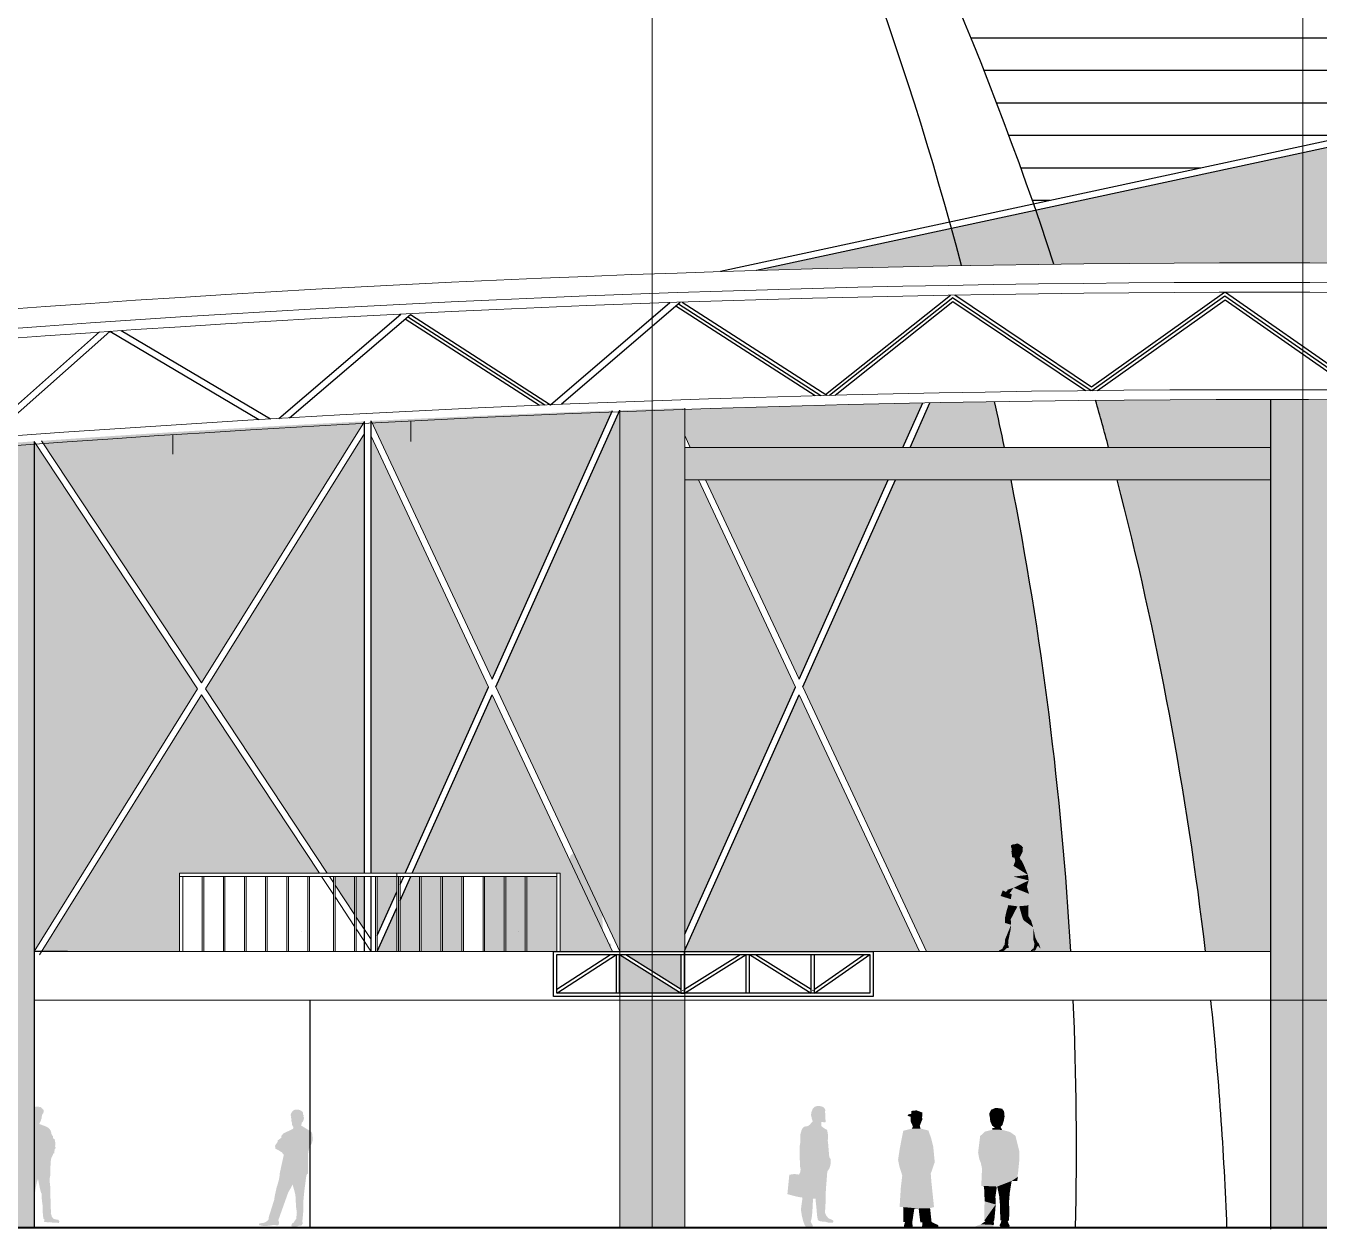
# Model space of a CAD drawing. Header units: metres. Extents: x 2330 to 2661, y 695 to 924.
# Drawn here: x 2503.13 to 2523, y 870.37 to 888.87 of the extents above; entities that cross this region are included whole.
import ezdxf

# ---------------------------------------------------------------- set-up
doc = ezdxf.new("R2010")
doc.units = ezdxf.units.M
doc.header["$LTSCALE"] = 20
doc.linetypes.add('ACAD_ISO02W100', pattern=[15, 12, -3])
for name, color, linetype, lineweight in [('Aux4', 31, 'Continuous', 20), ('Axis', 254, 'ACAD_ISO02W100', 5), ('Columns', 30, 'Continuous', 40), ('Equipment', 22, 'Continuous', 18), ('Garden', 152, 'Continuous', 0), ('People', 254, 'Continuous', 13)]:
    doc.layers.add(name, color=color, linetype=linetype, lineweight=lineweight)
doc.layers.add('Tree and Others', color=74, linetype='Continuous')

# ---------------------------------------------------------------- blocks, each defined once
blk = doc.blocks.new('*U5')
at = {"linetype": 'Continuous'}
for points in [[(2841, -5079), (2826, -5099), (2993, -5100)], [(2826, -5099), (2828, -5158), (2993, -5100)], [(2993, -5100), (2828, -5158), (2987, -5104)], [(2987, -5104), (2828, -5158), (2987, -5130)], [(2987, -5130), (2828, -5158), (2982, -5138)], [(2982, -5138), (2828, -5158), (2989, -5152)], [(2989, -5152), (2828, -5158), (2978, -5237)], [(2828, -5158), (2872, -5243), (2978, -5237)], [(2855, -5066), (2841, -5079), (2996, -5070)], [(2996, -5070), (2841, -5079), (2993, -5100)], [(2901, -5041), (2855, -5066), (2950, -5054)], [(2950, -5054), (2855, -5066), (2996, -5070)], [(2968, -5054), (2950, -5054), (2996, -5070)], [(2846, -5280), (2809, -5357), (2854, -5281)], [(2854, -5281), (2809, -5357), (2934, -5291)], [(2934, -5291), (2809, -5357), (2960, -5361)], [(2872, -5243), (2854, -5281), (2945, -5245)], [(2945, -5245), (2854, -5281), (2934, -5291)], [(2978, -5237), (2872, -5243), (2945, -5245)], [(2754, -5490), (2743, -5569), (2958, -5514)], [(2958, -5514), (2743, -5569), (3047, -5703)], [(2809, -5357), (2754, -5490), (2960, -5361)], [(2960, -5361), (2754, -5490), (3002, -5462)], [(3002, -5462), (2754, -5490), (2986, -5488)], [(2986, -5488), (2754, -5490), (2958, -5514)], [(2769, -5657), (2738, -5759), (2957, -5673)], [(2957, -5673), (2738, -5759), (2984, -5767)], [(2743, -5569), (2769, -5657), (2957, -5673)], [(2743, -5569), (2957, -5673), (3047, -5703)], [(2957, -5673), (2981, -5703), (3047, -5703)], [(2981, -5703), (3004, -5730), (3042, -5709)], [(2981, -5703), (2998, -5734), (3004, -5730)], [(3047, -5703), (2981, -5703), (3042, -5709)], [(3042, -5709), (3004, -5730), (3067, -5733)], [(3112, -5710), (3067, -5733), (3143, -5790)], [(2740, -5875), (2731, -5923), (3045, -5916)], [(2738, -5759), (2734, -5840), (2984, -5767)], [(2984, -5767), (2734, -5840), (2997, -5831)], [(2997, -5831), (2734, -5840), (3020, -5873)], [(2734, -5840), (2740, -5875), (3020, -5873)], [(3020, -5873), (2740, -5875), (3045, -5916)], [(3014, -5754), (2984, -5767), (3143, -5790)], [(2984, -5767), (2997, -5831), (3143, -5790)], [(3143, -5790), (2997, -5831), (3008, -5833)], [(2997, -5831), (3003, -5835), (3008, -5833)], [(3004, -5730), (3014, -5754), (3067, -5733)], [(3067, -5733), (3014, -5754), (3143, -5790)], [(2749, -6076), (2707, -6143), (2833, -6097)], [(3045, -5916), (2731, -5923), (3033, -5920)], [(3033, -5920), (2731, -5923), (2903, -5939)], [(2731, -5923), (2745, -5926), (2878, -5939)], [(2731, -5923), (2878, -5939), (2903, -5939)], [(2745, -5926), (2749, -5970), (2878, -5939)], [(2878, -5939), (2749, -5970), (2833, -6097)], [(2749, -5970), (2749, -6076), (2833, -6097)], [(3033, -5920), (2903, -5939), (3057, -6001)], [(2903, -5939), (2999, -6123), (3057, -6001)], [(3057, -6001), (2999, -6123), (3083, -6109)], [(2679, -6238), (2647, -6389), (2676, -6418)], [(2803, -6146), (2679, -6238), (2676, -6418)], [(2707, -6143), (2679, -6238), (2803, -6146)], [(2833, -6097), (2707, -6143), (2818, -6133)], [(2818, -6133), (2707, -6143), (2803, -6146)], [(2999, -6123), (2993, -6201), (3079, -6175)], [(3079, -6175), (2993, -6201), (3079, -6409)], [(2993, -6201), (3000, -6269), (3079, -6409)], [(3083, -6109), (2999, -6123), (3079, -6175)], [(2647, -6389), (2614, -6454), (2676, -6418)], [(2676, -6418), (2614, -6454), (2659, -6473)], [(3000, -6269), (3031, -6417), (3079, -6409)], [(3079, -6409), (3031, -6417), (3086, -6491)], [(3031, -6417), (3036, -6485), (3086, -6491)], [(2594, -6476), (2575, -6533), (2609, -6500)], [(2609, -6500), (2575, -6533), (2580, -6537)], [(2608, -6454), (2594, -6476), (2659, -6473)], [(2659, -6473), (2594, -6476), (2660, -6475)], [(2660, -6475), (2594, -6476), (2609, -6500)], [(2614, -6454), (2608, -6454), (2659, -6473)], [(2660, -6475), (2609, -6500), (2672, -6535)], [(2609, -6500), (2627, -6520), (2672, -6535)], [(2627, -6520), (2648, -6567), (2672, -6535)], [(2672, -6535), (2648, -6567), (2712, -6566)], [(2712, -6566), (2648, -6567), (2712, -6575)], [(2648, -6567), (2669, -6571), (2712, -6575)], [(3036, -6485), (3026, -6521), (3086, -6491)], [(3086, -6491), (3026, -6521), (3095, -6494)], [(3095, -6494), (3026, -6521), (3099, -6502)], [(3099, -6502), (3026, -6521), (3119, -6545)], [(3026, -6521), (3026, -6530), (3119, -6545)], [(3026, -6530), (3057, -6535), (3119, -6545)], [(3057, -6535), (3095, -6572), (3119, -6545)], [(3119, -6545), (3095, -6572), (3167, -6569)], [(3167, -6569), (3095, -6572), (3168, -6578)], [(3095, -6572), (3132, -6576), (3168, -6578)]]:
    blk.add_solid(points, dxfattribs=at)
blk = doc.blocks.new('*U2')
at = {"linetype": 'Continuous'}
for points in [[(8832, -3251), (8815, -3289), (8956, -3265)], [(8956, -3265), (8815, -3289), (8961, -3314)], [(8815, -3289), (8821, -3322), (8961, -3314)], [(8877, -3232), (8832, -3251), (8937, -3240)], [(8937, -3240), (8832, -3251), (8956, -3265)], [(8961, -3314), (8821, -3322), (8954, -3352)], [(8821, -3322), (8824, -3350), (8954, -3352)], [(8824, -3350), (8828, -3368), (8954, -3352)], [(8954, -3352), (8828, -3368), (8941, -3394)], [(8828, -3368), (8843, -3400), (8941, -3394)], [(8941, -3394), (8843, -3400), (8924, -3413)], [(8843, -3400), (8869, -3422), (8924, -3413)], [(8845, -3425), (8844, -3440), (8938, -3441)], [(8869, -3422), (8845, -3425), (8938, -3441)], [(8924, -3413), (8869, -3422), (8938, -3441)], [(8729, -3501), (8710, -3655), (9100, -3641)], [(8773, -3458), (8729, -3501), (9012, -3461)], [(9012, -3461), (8729, -3501), (9064, -3497)], [(9064, -3497), (8729, -3501), (9100, -3641)], [(8844, -3440), (8773, -3458), (8938, -3441)], [(8938, -3441), (8773, -3458), (9012, -3461)], [(9100, -3641), (8710, -3655), (9101, -3725)], [(8710, -3655), (8721, -3719), (9101, -3725)], [(8721, -3719), (8735, -3752), (9101, -3725)], [(9101, -3725), (8735, -3752), (9087, -3865)], [(8735, -3752), (8747, -3807), (9087, -3865)], [(8747, -3807), (8740, -3972), (9087, -3865)], [(9087, -3865), (8740, -3972), (9081, -3868)], [(9081, -3868), (8740, -3972), (9088, -3887)], [(9088, -3887), (8740, -3972), (9028, -3926)], [(9088, -3887), (9028, -3926), (9080, -3926)], [(9028, -3926), (8740, -3972), (8891, -3979)], [(8740, -3972), (8766, -3977), (8891, -3979)], [(8766, -3977), (8880, -3983), (8891, -3979)], [(8766, -3977), (8771, -4088), (8880, -3983)], [(8880, -3983), (8771, -4088), (8887, -3984)], [(8887, -3984), (8771, -4088), (8874, -4079)], [(9028, -3926), (8891, -3979), (9009, -4044)], [(8891, -3979), (8911, -4074), (9009, -4044)], [(9009, -4044), (8911, -4074), (9007, -4079)], [(8771, -4119), (8768, -4302), (8877, -4149)], [(8877, -4149), (8768, -4302), (8873, -4201)], [(8874, -4079), (8771, -4088), (8876, -4102)], [(8771, -4088), (8771, -4119), (8876, -4102)], [(8876, -4102), (8771, -4119), (8877, -4149)], [(8911, -4074), (8913, -4108), (9007, -4079)], [(9007, -4079), (8913, -4108), (9002, -4134)], [(8913, -4108), (8916, -4138), (9002, -4134)], [(9002, -4134), (8916, -4138), (9007, -4197)], [(8916, -4138), (8916, -4183), (9007, -4197)], [(8873, -4201), (8768, -4302), (8864, -4293)], [(8916, -4183), (8931, -4298), (9007, -4197)], [(8916, -4183), (8922, -4299), (8931, -4298)], [(9007, -4197), (8931, -4298), (9003, -4299)], [(8737, -4337), (8682, -4358), (8858, -4343)], [(8858, -4343), (8682, -4358), (8852, -4368)], [(8682, -4358), (8682, -4366), (8761, -4367)], [(8682, -4358), (8761, -4367), (8824, -4367)], [(8682, -4358), (8824, -4367), (8852, -4368)], [(8682, -4366), (8738, -4370), (8761, -4367)], [(8780, -4308), (8737, -4337), (8855, -4317)], [(8855, -4317), (8737, -4337), (8859, -4319)], [(8859, -4319), (8737, -4337), (8861, -4328)], [(8861, -4328), (8737, -4337), (8858, -4343)], [(8761, -4367), (8773, -4368), (8824, -4367)], [(8864, -4293), (8768, -4302), (8855, -4317)], [(8768, -4302), (8780, -4308), (8855, -4317)], [(8824, -4367), (8773, -4368), (8824, -4370)], [(8824, -4367), (8827, -4368), (8852, -4368)], [(8925, -4322), (8913, -4348), (9010, -4352)], [(8913, -4348), (8928, -4367), (9010, -4352)], [(8931, -4298), (8925, -4322), (9003, -4299)], [(9003, -4299), (8925, -4322), (8991, -4311)], [(8991, -4311), (8925, -4322), (9010, -4352)], [(9010, -4352), (8928, -4367), (9002, -4368)]]:
    blk.add_solid(points, dxfattribs=at)
blk = doc.blocks.new('*U4')
at = {"linetype": 'Continuous'}
for points in [[(8003, -2676), (8002, -2686), (8225, -2698)], [(8002, -2686), (8045, -2701), (8225, -2698)], [(8016, -2665), (8003, -2676), (8225, -2698)], [(8055, -2656), (8016, -2665), (8225, -2698)], [(8225, -2698), (8045, -2701), (8215, -2703)], [(8045, -2701), (8048, -2772), (8215, -2703)], [(8215, -2703), (8048, -2772), (8223, -2729)], [(8057, -2615), (8055, -2656), (8225, -2638)], [(8225, -2638), (8055, -2656), (8225, -2698)], [(8089, -2608), (8057, -2615), (8225, -2638)], [(8138, -2606), (8089, -2608), (8225, -2638)], [(7936, -2911), (7885, -3172), (8356, -3028)], [(8064, -2879), (7936, -2911), (8314, -2907)], [(8314, -2907), (7936, -2911), (8356, -3028)], [(8223, -2729), (8048, -2772), (8221, -2750)], [(8221, -2750), (8048, -2772), (8210, -2770)], [(8210, -2770), (8048, -2772), (8184, -2839)], [(8048, -2772), (8081, -2847), (8184, -2839)], [(8081, -2847), (8064, -2879), (8196, -2879)], [(8196, -2879), (8064, -2879), (8314, -2907)], [(8184, -2839), (8081, -2847), (8196, -2879)], [(8356, -3028), (7885, -3172), (8386, -3149)], [(7885, -3172), (7858, -3348), (8409, -3383)], [(8386, -3149), (7885, -3172), (8409, -3383)], [(7858, -3348), (7877, -3445), (8409, -3383)], [(8409, -3383), (7877, -3445), (8349, -3556)], [(7877, -3445), (7921, -3585), (8349, -3556)], [(7921, -3585), (7900, -3758), (8358, -3674)], [(8358, -3674), (7900, -3758), (8398, -4058)], [(8349, -3556), (7921, -3585), (8358, -3674)], [(7900, -3758), (7881, -4058), (8398, -4058)], [(8398, -4058), (7881, -4058), (7938, -4059)], [(8398, -4058), (7938, -4059), (8339, -4075)], [(7938, -4059), (8167, -4079), (8339, -4075)], [(7938, -4059), (8102, -4083), (8167, -4079)], [(7938, -4059), (7939, -4282), (8102, -4083)], [(8339, -4075), (8167, -4079), (8361, -4282)], [(8167, -4079), (8225, -4285), (8361, -4282)], [(8167, -4079), (8192, -4287), (8225, -4285)], [(8102, -4083), (7939, -4282), (7962, -4282)], [(8102, -4083), (7962, -4282), (8071, -4290)], [(7962, -4282), (7946, -4338), (8071, -4290)], [(8071, -4290), (7946, -4338), (8075, -4326)], [(8075, -4326), (7946, -4338), (8075, -4370)], [(7946, -4338), (7948, -4372), (8075, -4370)], [(8225, -4285), (8217, -4368), (8374, -4366)], [(8374, -4366), (8217, -4368), (8282, -4368)], [(8361, -4282), (8225, -4285), (8459, -4329)], [(8225, -4285), (8374, -4366), (8459, -4329)], [(8459, -4329), (8374, -4366), (8469, -4368)]]:
    blk.add_solid(points, dxfattribs=at)

msp = doc.modelspace()

# ---------------------------------------------------------------- hatches: boundary and pattern name
h = msp.add_hatch(color=256)
h.set_gradient(color1=(0, 0, 255), color2=(0, 114, 153), tint=1)
h.paths.add_polyline_path([(2524.384, 887.272), (2514.358, 885.112, -0.008751), (2523.531, 885.225, -0.020129), (2534.852, 885.017)])
h = msp.add_hatch(color=256)
h.set_gradient(color1=(0, 0, 255), color2=(0, 114, 153), tint=1)
h.paths.add_polyline_path([(2516.912, 883.075, 0.003519), (2513.254, 882.976), (2513.254, 882.575), (2513.339, 882.392), (2516.606, 882.392)])
h.paths.add_polyline_path([(2516.382, 881.892), (2513.769, 881.892), (2513.573, 881.892), (2515.01, 878.827)])
h.paths.add_polyline_path([(2514.956, 878.706), (2513.463, 881.892), (2513.254, 881.892), (2513.254, 874.904)])
h.paths.add_polyline_path([(2515.012, 878.587), (2513.254, 874.659), (2513.254, 874.642), (2516.861, 874.642)])
h.paths.add_polyline_path([(2518.269, 881.892), (2516.492, 881.892), (2515.066, 878.707), (2516.971, 874.642), (2519.187, 874.642, 0.034389)])
h.paths.add_polyline_path([(2518.017, 883.095, 0.000957), (2517.023, 883.078), (2516.716, 882.392), (2518.168, 882.392, 0.003382)])
h.paths.add_polyline_path([(2522.254, 883.119), (2522.254, 883.128, 0.002581), (2519.57, 883.116, -0.003468), (2519.77, 882.392), (2522.254, 882.392)])
h.paths.add_polyline_path([(2522.254, 881.892), (2519.902, 881.892, -0.034106), (2521.259, 874.642), (2522.254, 874.642)])
at = {"layer": 'People'}
for points in [[(2511.737, 876.498), (2511.731, 876.493), (2511.725, 876.487), (2511.714, 876.486), (2511.71, 876.484), (2511.707, 876.477), (2511.707, 876.462), (2511.697, 876.446), (2511.694, 876.439), (2511.688, 876.42), (2511.685, 876.391), (2511.679, 876.384), (2511.678, 876.367), (2511.68, 876.351), (2511.685, 876.34), (2511.692, 876.325), (2511.696, 876.315), (2511.699, 876.298), (2511.699, 876.269), (2511.693, 876.246), (2511.684, 876.234), (2511.67, 876.225), (2511.65, 876.219), (2511.635, 876.212), (2511.611, 876.199), (2511.584, 876.181), (2511.563, 876.166), (2511.541, 876.15), (2511.531, 876.142), (2511.512, 876.127), (2511.498, 876.114), (2511.493, 876.091), (2511.489, 876.06), (2511.488, 876.05), (2511.486, 876.036), (2511.483, 876.026), (2511.48, 876.016), (2511.471, 875.978), (2511.466, 875.956), (2511.463, 875.926), (2511.457, 875.899), (2511.454, 875.88), (2511.452, 875.87), (2511.452, 875.865), (2511.45, 875.846), (2511.45, 875.841), (2511.45, 875.823), (2511.452, 875.813), (2511.455, 875.806), (2511.459, 875.796), (2511.466, 875.784), (2511.466, 875.776), (2511.462, 875.764), (2511.467, 875.752), (2511.476, 875.74), (2511.487, 875.732), (2511.49, 875.724), (2511.49, 875.716), (2511.498, 875.707), (2511.505, 875.707), (2511.511, 875.707), (2511.53, 875.702), (2511.535, 875.698), (2511.539, 875.694), (2511.545, 875.683), (2511.555, 875.674), (2511.565, 875.674), (2511.572, 875.675), (2511.575, 875.676), (2511.602, 875.648), (2511.604, 875.64), (2511.61, 875.61), (2511.61, 875.585), (2511.606, 875.571), (2511.6, 875.556), (2511.593, 875.535), (2511.592, 875.518), (2511.594, 875.492), (2511.593, 875.454), (2511.595, 875.432), (2511.595, 875.401), (2511.585, 875.336), (2511.576, 875.275), (2511.572, 875.245), (2511.568, 875.215), (2511.567, 875.188), (2511.565, 875.171), (2511.562, 875.109), (2511.56, 875.054), (2511.558, 875.028), (2511.555, 874.964), (2511.552, 874.921), (2511.55, 874.878), (2511.547, 874.823), (2511.545, 874.794), (2511.567, 874.754), (2511.567, 874.731), (2511.564, 874.71), (2511.565, 874.693), (2511.565, 874.679), (2511.572, 874.67), (2511.58, 874.666), (2511.602, 874.661), (2511.621, 874.657), (2511.647, 874.657), (2511.662, 874.659), (2511.685, 874.664), (2511.69, 874.674), (2511.691, 874.682), (2511.686, 874.697), (2511.684, 874.71), (2511.675, 874.734), (2511.677, 874.75), (2511.681, 874.76), (2511.699, 874.795), (2511.69, 874.798), (2511.697, 874.815), (2511.694, 874.835), (2511.696, 874.875), (2511.699, 874.892), (2511.701, 874.901), (2511.704, 874.914), (2511.71, 874.939), (2511.717, 874.97), (2511.729, 875.025), (2511.736, 875.061), (2511.741, 875.093), (2511.745, 875.118), (2511.749, 875.163), (2511.758, 875.22), (2511.765, 875.262), (2511.773, 875.305), (2511.781, 875.343), (2511.798, 875.392), (2511.808, 875.344), (2511.811, 875.324), (2511.82, 875.285), (2511.824, 875.262), (2511.828, 875.241), (2511.833, 875.222), (2511.838, 875.204), (2511.842, 875.189), (2511.847, 875.177), (2511.854, 875.167), (2511.854, 875.158), (2511.853, 875.151), (2511.853, 875.145), (2511.854, 875.115), (2511.856, 875.092), (2511.858, 875.063), (2511.868, 874.991), (2511.868, 874.928), (2511.87, 874.894), (2511.875, 874.835), (2511.88, 874.792), (2511.884, 874.774), (2511.895, 874.774), (2511.894, 874.755), (2511.892, 874.738), (2511.893, 874.733), (2511.924, 874.728), (2511.952, 874.726), (2511.981, 874.728), (2512.007, 874.723), (2512.053, 874.719), (2512.076, 874.721), (2512.12, 874.714), (2512.126, 874.74), (2512.119, 874.751), (2512.11, 874.763), (2512.107, 874.764), (2512.075, 874.769), (2512.046, 874.775), (2512.028, 874.789), (2512.017, 874.803), (2512.01, 874.812), (2512.007, 874.829), (2512.004, 874.84), (2512.001, 874.844), (2512, 874.855), (2511.995, 874.859), (2511.995, 874.864), (2511.998, 874.879), (2511.997, 874.9), (2511.995, 874.932), (2511.995, 874.959), (2511.993, 874.99), (2511.992, 875.025), (2511.991, 875.062), (2511.99, 875.101), (2511.987, 875.172), (2511.986, 875.242), (2511.985, 875.291), (2511.984, 875.306), (2511.983, 875.324), (2511.975, 875.34), (2511.976, 875.362), (2511.978, 875.391), (2511.981, 875.421), (2511.988, 875.451), (2511.989, 875.47), (2511.988, 875.49), (2511.987, 875.517), (2511.988, 875.528), (2511.988, 875.55), (2511.989, 875.573), (2511.99, 875.594), (2511.993, 875.622), (2511.995, 875.641), (2511.995, 875.67), (2511.997, 875.688), (2512.002, 875.71), (2512.016, 875.741), (2512.024, 875.758), (2512.033, 875.777), (2512.036, 875.784), (2512.047, 875.786), (2512.049, 875.799), (2512.05, 875.814), (2512.052, 875.831), (2512.053, 875.836), (2512.057, 875.851), (2512.068, 875.863), (2512.069, 875.875), (2512.06, 875.892), (2512.058, 875.903), (2512.065, 875.911), (2512.065, 875.921), (2512.064, 875.933), (2512.063, 875.946), (2512.062, 875.961), (2512.059, 875.979), (2512.058, 875.987), (2512.053, 875.992), (2512.052, 876.005), (2512.041, 876.009), (2512.033, 876.013), (2512.028, 876.026), (2512.026, 876.052), (2512.017, 876.061), (2512.014, 876.066), (2512.007, 876.077), (2512.004, 876.086), (2512.003, 876.098), (2511.999, 876.119), (2511.99, 876.138), (2511.978, 876.157), (2511.967, 876.168), (2511.962, 876.173), (2511.951, 876.182), (2511.939, 876.189), (2511.935, 876.191), (2511.916, 876.2), (2511.907, 876.203), (2511.888, 876.212), (2511.877, 876.216), (2511.859, 876.221), (2511.847, 876.227), (2511.832, 876.232), (2511.823, 876.232), (2511.817, 876.232), (2511.824, 876.236), (2511.821, 876.236), (2511.818, 876.24), (2511.823, 876.251), (2511.83, 876.267), (2511.836, 876.277), (2511.841, 876.285), (2511.843, 876.292), (2511.844, 876.301), (2511.847, 876.31), (2511.852, 876.318), (2511.854, 876.327), (2511.854, 876.335), (2511.854, 876.344), (2511.855, 876.351), (2511.86, 876.365), (2511.862, 876.369), (2511.861, 876.378), (2511.861, 876.379), (2511.876, 876.399), (2511.881, 876.414), (2511.885, 876.425), (2511.884, 876.433), (2511.883, 876.438), (2511.883, 876.447), (2511.888, 876.453), (2511.886, 876.456), (2511.879, 876.458), (2511.866, 876.466), (2511.867, 876.469), (2511.869, 876.475), (2511.866, 876.475), (2511.861, 876.475), (2511.857, 876.477), (2511.854, 876.482), (2511.85, 876.485), (2511.848, 876.49), (2511.845, 876.494), (2511.833, 876.499), (2511.832, 876.498), (2511.829, 876.498), (2511.823, 876.498), (2511.82, 876.495), (2511.815, 876.495), (2511.815, 876.499), (2511.813, 876.496), (2511.809, 876.495), (2511.809, 876.501), (2511.807, 876.497), (2511.81, 876.507), (2511.806, 876.507), (2511.796, 876.503), (2511.785, 876.502), (2511.773, 876.503), (2511.766, 876.505), (2511.768, 876.5), (2511.757, 876.504), (2511.757, 876.499), (2511.755, 876.497), (2511.749, 876.496), (2511.744, 876.496)], [(2512.992, 876.179), (2512.993, 876.195), (2512.983, 876.2), (2512.976, 876.216), (2512.971, 876.226), (2512.971, 876.237), (2512.968, 876.246), (2512.968, 876.26), (2512.966, 876.27), (2512.961, 876.28), (2512.96, 876.29), (2512.961, 876.304), (2512.963, 876.312), (2512.96, 876.322), (2512.954, 876.335), (2512.957, 876.346), (2512.954, 876.357), (2512.95, 876.373), (2512.952, 876.386), (2512.958, 876.402), (2512.965, 876.415), (2512.982, 876.436), (2512.991, 876.444), (2513.011, 876.455), (2513.022, 876.458), (2513.033, 876.46), (2513.049, 876.46), (2513.06, 876.459), (2513.07, 876.457), (2513.085, 876.452), (2513.094, 876.448), (2513.116, 876.438), (2513.126, 876.431), (2513.137, 876.414), (2513.141, 876.395), (2513.141, 876.388), (2513.14, 876.38), (2513.148, 876.373), (2513.148, 876.359), (2513.143, 876.347), (2513.144, 876.347), (2513.156, 876.336), (2513.152, 876.317), (2513.148, 876.301), (2513.146, 876.294), (2513.14, 876.281), (2513.131, 876.266), (2513.124, 876.263), (2513.12, 876.253), (2513.117, 876.246), (2513.118, 876.236), (2513.112, 876.226), (2513.111, 876.219), (2513.114, 876.207), (2513.12, 876.209), (2513.131, 876.2), (2513.139, 876.196), (2513.149, 876.189), (2513.178, 876.172), (2513.233, 876.139), (2513.273, 876.112), (2513.281, 876.084), (2513.288, 876.014), (2513.286, 875.976), (2513.276, 875.942), (2513.257, 875.908), (2513.231, 875.858), (2513.222, 875.817), (2513.214, 875.757), (2513.215, 875.472), (2513.205, 875.469), (2513.191, 875.447), (2513.161, 875.219), (2513.147, 875.084), (2513.144, 874.897), (2513.13, 874.748), (2513.128, 874.756), (2513.131, 874.741), (2513.132, 874.709), (2513.132, 874.698), (2513.127, 874.693), (2513.111, 874.674), (2513.102, 874.674), (2513.078, 874.674), (2513.07, 874.67), (2513.052, 874.663), (2513.025, 874.656), (2513.009, 874.656), (2512.994, 874.657), (2512.969, 874.662), (2512.962, 874.666), (2512.961, 874.674), (2512.971, 874.709), (2512.99, 874.717), (2512.995, 874.722), (2513.019, 874.758), (2513.034, 874.775), (2513.045, 874.877), (2513.033, 874.959), (2513.028, 875.047), (2513.023, 875.142), (2513.005, 875.215), (2512.979, 875.308), (2512.974, 875.298), (2512.943, 875.237), (2512.911, 875.185), (2512.76, 874.758), (2512.766, 874.746), (2512.768, 874.736), (2512.768, 874.724), (2512.768, 874.706), (2512.766, 874.691), (2512.761, 874.683), (2512.749, 874.68), (2512.736, 874.679), (2512.721, 874.679), (2512.721, 874.685), (2512.716, 874.685), (2512.704, 874.685), (2512.691, 874.684), (2512.675, 874.683), (2512.661, 874.68), (2512.643, 874.677), (2512.582, 874.669), (2512.557, 874.668), (2512.543, 874.669), (2512.513, 874.672), (2512.482, 874.679), (2512.469, 874.68), (2512.462, 874.692), (2512.47, 874.711), (2512.49, 874.711), (2512.508, 874.713), (2512.534, 874.717), (2512.559, 874.726), (2512.574, 874.735), (2512.589, 874.747), (2512.609, 874.769), (2512.61, 874.796), (2512.7, 875.083), (2512.7, 875.092), (2512.702, 875.117), (2512.736, 875.269), (2512.744, 875.291), (2512.77, 875.384), (2512.778, 875.431), (2512.78, 875.472), (2512.846, 875.77), (2512.845, 875.767), (2512.833, 875.775), (2512.823, 875.785), (2512.818, 875.797), (2512.813, 875.802), (2512.769, 875.829), (2512.717, 875.857), (2512.709, 875.902), (2512.716, 875.914), (2512.728, 875.931), (2512.752, 875.967), (2512.752, 875.985), (2512.806, 876.026), (2512.807, 876.054), (2512.839, 876.093), (2512.984, 876.161), (2512.986, 876.166)], [(2503.253, 872.248), (2503.246, 872.243), (2503.241, 872.237), (2503.229, 872.236), (2503.225, 872.234), (2503.222, 872.227), (2503.222, 872.212), (2503.213, 872.196), (2503.209, 872.189), (2503.203, 872.17), (2503.2, 872.141), (2503.194, 872.134), (2503.193, 872.117), (2503.195, 872.101), (2503.2, 872.09), (2503.207, 872.075), (2503.212, 872.065), (2503.214, 872.048), (2503.214, 872.019), (2503.208, 871.996), (2503.199, 871.984), (2503.185, 871.975), (2503.165, 871.969), (2503.15, 871.962), (2503.126, 871.949), (2503.099, 871.931), (2503.078, 871.916), (2503.056, 871.9), (2503.046, 871.892), (2503.027, 871.877), (2503.014, 871.864), (2503.008, 871.841), (2503.004, 871.81), (2503.003, 871.8), (2503.001, 871.786), (2502.998, 871.776), (2502.995, 871.766), (2502.986, 871.728), (2502.981, 871.706), (2502.978, 871.676), (2502.973, 871.649), (2502.969, 871.63), (2502.968, 871.62), (2502.967, 871.615), (2502.965, 871.596), (2502.965, 871.591), (2502.965, 871.573), (2502.967, 871.563), (2502.97, 871.556), (2502.974, 871.546), (2502.981, 871.534), (2502.981, 871.526), (2502.977, 871.514), (2502.982, 871.502), (2502.992, 871.49), (2503.002, 871.482), (2503.005, 871.474), (2503.005, 871.466), (2503.014, 871.457), (2503.02, 871.457), (2503.026, 871.457), (2503.045, 871.452), (2503.05, 871.448), (2503.054, 871.444), (2503.06, 871.433), (2503.07, 871.424), (2503.08, 871.424), (2503.087, 871.425), (2503.09, 871.426), (2503.117, 871.398), (2503.119, 871.39), (2503.125, 871.36), (2503.125, 871.335), (2503.121, 871.321), (2503.115, 871.306), (2503.108, 871.285), (2503.107, 871.268), (2503.109, 871.242), (2503.108, 871.204), (2503.11, 871.182), (2503.11, 871.151), (2503.1, 871.086), (2503.091, 871.025), (2503.088, 870.995), (2503.083, 870.965), (2503.083, 870.938), (2503.08, 870.921), (2503.077, 870.859), (2503.075, 870.804), (2503.073, 870.778), (2503.07, 870.714), (2503.067, 870.671), (2503.065, 870.628), (2503.062, 870.573), (2503.06, 870.544), (2503.083, 870.504), (2503.082, 870.481), (2503.079, 870.46), (2503.081, 870.443), (2503.081, 870.429), (2503.087, 870.42), (2503.095, 870.416), (2503.117, 870.411), (2503.136, 870.407), (2503.162, 870.407), (2503.177, 870.409), (2503.2, 870.414), (2503.205, 870.424), (2503.206, 870.432), (2503.201, 870.447), (2503.199, 870.46), (2503.191, 870.484), (2503.192, 870.5), (2503.196, 870.51), (2503.215, 870.545), (2503.205, 870.548), (2503.212, 870.565), (2503.209, 870.585), (2503.211, 870.625), (2503.214, 870.642), (2503.216, 870.651), (2503.219, 870.664), (2503.225, 870.689), (2503.232, 870.72), (2503.244, 870.775), (2503.251, 870.811), (2503.256, 870.843), (2503.26, 870.868), (2503.264, 870.913), (2503.273, 870.97), (2503.28, 871.012), (2503.288, 871.055), (2503.296, 871.093), (2503.313, 871.142), (2503.323, 871.094), (2503.326, 871.074), (2503.335, 871.035), (2503.339, 871.012), (2503.344, 870.991), (2503.349, 870.972), (2503.353, 870.954), (2503.357, 870.939), (2503.362, 870.927), (2503.369, 870.917), (2503.369, 870.908), (2503.368, 870.901), (2503.368, 870.895), (2503.37, 870.865), (2503.371, 870.842), (2503.373, 870.813), (2503.383, 870.741), (2503.383, 870.678), (2503.385, 870.644), (2503.39, 870.585), (2503.395, 870.542), (2503.399, 870.524), (2503.41, 870.524), (2503.409, 870.505), (2503.407, 870.488), (2503.408, 870.483), (2503.439, 870.478), (2503.467, 870.476), (2503.497, 870.478), (2503.522, 870.473), (2503.568, 870.469), (2503.591, 870.471), (2503.635, 870.464), (2503.641, 870.49), (2503.634, 870.501), (2503.625, 870.513), (2503.622, 870.514), (2503.59, 870.519), (2503.561, 870.525), (2503.543, 870.539), (2503.532, 870.553), (2503.525, 870.562), (2503.522, 870.579), (2503.519, 870.59), (2503.516, 870.594), (2503.515, 870.605), (2503.51, 870.609), (2503.51, 870.614), (2503.513, 870.629), (2503.512, 870.65), (2503.51, 870.682), (2503.51, 870.709), (2503.509, 870.74), (2503.507, 870.775), (2503.506, 870.812), (2503.505, 870.851), (2503.502, 870.922), (2503.501, 870.992), (2503.5, 871.041), (2503.499, 871.056), (2503.498, 871.074), (2503.49, 871.09), (2503.491, 871.112), (2503.493, 871.141), (2503.496, 871.171), (2503.503, 871.201), (2503.504, 871.22), (2503.503, 871.24), (2503.502, 871.267), (2503.503, 871.278), (2503.503, 871.3), (2503.504, 871.323), (2503.505, 871.344), (2503.509, 871.372), (2503.51, 871.391), (2503.51, 871.42), (2503.512, 871.438), (2503.517, 871.46), (2503.531, 871.491), (2503.539, 871.508), (2503.548, 871.527), (2503.551, 871.534), (2503.562, 871.536), (2503.564, 871.549), (2503.565, 871.564), (2503.567, 871.581), (2503.568, 871.586), (2503.572, 871.601), (2503.583, 871.613), (2503.584, 871.625), (2503.576, 871.642), (2503.574, 871.653), (2503.581, 871.661), (2503.581, 871.671), (2503.579, 871.683), (2503.578, 871.696), (2503.577, 871.711), (2503.574, 871.729), (2503.573, 871.737), (2503.568, 871.742), (2503.567, 871.755), (2503.557, 871.759), (2503.548, 871.763), (2503.543, 871.776), (2503.541, 871.802), (2503.533, 871.811), (2503.529, 871.816), (2503.522, 871.827), (2503.519, 871.836), (2503.518, 871.848), (2503.514, 871.869), (2503.505, 871.888), (2503.493, 871.907), (2503.483, 871.918), (2503.477, 871.923), (2503.466, 871.932), (2503.454, 871.939), (2503.45, 871.941), (2503.431, 871.95), (2503.422, 871.953), (2503.403, 871.962), (2503.392, 871.966), (2503.374, 871.971), (2503.363, 871.977), (2503.347, 871.982), (2503.338, 871.982), (2503.332, 871.982), (2503.339, 871.986), (2503.336, 871.986), (2503.333, 871.99), (2503.338, 872.001), (2503.345, 872.017), (2503.351, 872.027), (2503.356, 872.035), (2503.358, 872.042), (2503.359, 872.051), (2503.362, 872.06), (2503.367, 872.068), (2503.369, 872.077), (2503.369, 872.085), (2503.369, 872.094), (2503.37, 872.101), (2503.375, 872.115), (2503.377, 872.119), (2503.376, 872.128), (2503.376, 872.129), (2503.391, 872.149), (2503.396, 872.164), (2503.4, 872.175), (2503.399, 872.183), (2503.398, 872.188), (2503.398, 872.197), (2503.403, 872.203), (2503.401, 872.206), (2503.394, 872.208), (2503.381, 872.216), (2503.382, 872.219), (2503.384, 872.225), (2503.382, 872.225), (2503.376, 872.225), (2503.372, 872.227), (2503.369, 872.232), (2503.365, 872.235), (2503.363, 872.24), (2503.361, 872.244), (2503.349, 872.249), (2503.347, 872.248), (2503.344, 872.248), (2503.338, 872.248), (2503.335, 872.245), (2503.33, 872.245), (2503.33, 872.249), (2503.328, 872.246), (2503.325, 872.245), (2503.325, 872.251), (2503.322, 872.247), (2503.325, 872.257), (2503.321, 872.257), (2503.311, 872.253), (2503.301, 872.252), (2503.288, 872.253), (2503.282, 872.255), (2503.283, 872.25), (2503.272, 872.254), (2503.272, 872.249), (2503.27, 872.247), (2503.264, 872.246), (2503.259, 872.246)], [(2507.239, 871.929), (2507.24, 871.945), (2507.23, 871.95), (2507.223, 871.966), (2507.218, 871.976), (2507.218, 871.987), (2507.215, 871.996), (2507.215, 872.01), (2507.213, 872.02), (2507.208, 872.03), (2507.207, 872.04), (2507.208, 872.054), (2507.21, 872.062), (2507.207, 872.072), (2507.201, 872.085), (2507.205, 872.096), (2507.201, 872.107), (2507.197, 872.123), (2507.199, 872.136), (2507.205, 872.152), (2507.212, 872.165), (2507.229, 872.186), (2507.238, 872.194), (2507.258, 872.205), (2507.269, 872.208), (2507.28, 872.21), (2507.296, 872.21), (2507.307, 872.209), (2507.317, 872.207), (2507.332, 872.202), (2507.342, 872.198), (2507.363, 872.188), (2507.373, 872.181), (2507.384, 872.164), (2507.388, 872.145), (2507.388, 872.138), (2507.387, 872.13), (2507.395, 872.123), (2507.395, 872.109), (2507.39, 872.097), (2507.391, 872.097), (2507.403, 872.086), (2507.399, 872.067), (2507.395, 872.051), (2507.393, 872.044), (2507.387, 872.031), (2507.378, 872.016), (2507.371, 872.013), (2507.367, 872.003), (2507.364, 871.996), (2507.365, 871.986), (2507.359, 871.976), (2507.358, 871.969), (2507.362, 871.957), (2507.367, 871.959), (2507.378, 871.95), (2507.386, 871.946), (2507.396, 871.939), (2507.425, 871.922), (2507.48, 871.889), (2507.52, 871.862), (2507.528, 871.834), (2507.535, 871.764), (2507.533, 871.726), (2507.523, 871.692), (2507.504, 871.658), (2507.479, 871.608), (2507.469, 871.567), (2507.461, 871.507), (2507.462, 871.222), (2507.452, 871.219), (2507.438, 871.197), (2507.408, 870.969), (2507.394, 870.834), (2507.391, 870.647), (2507.377, 870.498), (2507.375, 870.506), (2507.378, 870.491), (2507.379, 870.459), (2507.379, 870.448), (2507.374, 870.443), (2507.358, 870.424), (2507.349, 870.424), (2507.325, 870.424), (2507.317, 870.42), (2507.299, 870.413), (2507.272, 870.406), (2507.256, 870.406), (2507.241, 870.407), (2507.216, 870.412), (2507.209, 870.416), (2507.208, 870.424), (2507.218, 870.459), (2507.237, 870.467), (2507.242, 870.472), (2507.266, 870.508), (2507.281, 870.525), (2507.292, 870.627), (2507.28, 870.709), (2507.275, 870.797), (2507.27, 870.892), (2507.252, 870.965), (2507.226, 871.058), (2507.221, 871.048), (2507.19, 870.987), (2507.159, 870.935), (2507.007, 870.508), (2507.013, 870.496), (2507.015, 870.486), (2507.015, 870.474), (2507.015, 870.456), (2507.013, 870.441), (2507.009, 870.433), (2506.996, 870.43), (2506.983, 870.429), (2506.968, 870.429), (2506.968, 870.435), (2506.963, 870.435), (2506.951, 870.435), (2506.939, 870.434), (2506.922, 870.433), (2506.908, 870.43), (2506.89, 870.427), (2506.829, 870.419), (2506.804, 870.418), (2506.79, 870.419), (2506.76, 870.422), (2506.729, 870.429), (2506.717, 870.43), (2506.709, 870.442), (2506.717, 870.461), (2506.737, 870.461), (2506.755, 870.463), (2506.781, 870.467), (2506.806, 870.476), (2506.821, 870.485), (2506.836, 870.497), (2506.856, 870.519), (2506.857, 870.546), (2506.947, 870.833), (2506.947, 870.842), (2506.949, 870.867), (2506.983, 871.019), (2506.991, 871.041), (2507.017, 871.134), (2507.025, 871.181), (2507.027, 871.222), (2507.093, 871.52), (2507.092, 871.517), (2507.08, 871.525), (2507.07, 871.535), (2507.065, 871.547), (2507.06, 871.552), (2507.016, 871.579), (2506.964, 871.607), (2506.956, 871.652), (2506.963, 871.664), (2506.975, 871.681), (2506.999, 871.717), (2506.999, 871.735), (2507.053, 871.776), (2507.054, 871.804), (2507.086, 871.843), (2507.231, 871.911), (2507.233, 871.916)]]:
    msp.add_hatch(color=256, dxfattribs=at).paths.add_polyline_path(points)
at = {"layer": 'People', "linetype": 'Continuous'}
msp.add_hatch(color=256, dxfattribs=at).paths.add_polyline_path([(2515.41, 872.182), (2515.416, 872.202), (2515.394, 872.238), (2515.375, 872.251), (2515.344, 872.26), (2515.332, 872.262), (2515.302, 872.263), (2515.284, 872.263), (2515.247, 872.25), (2515.228, 872.231), (2515.22, 872.22), (2515.199, 872.166), (2515.195, 872.126), (2515.197, 872.113), (2515.206, 872.077), (2515.206, 872.072), (2515.218, 872.036), (2515.219, 872.026), (2515.2, 872.005), (2515.186, 871.989), (2515.171, 871.974), (2515.151, 871.958), (2515.136, 871.953), (2515.125, 871.952), (2515.089, 871.946), (2515.067, 871.925), (2515.047, 871.886), (2515.032, 871.832), (2515.031, 871.811), (2515.03, 871.766), (2515.031, 871.742), (2515.029, 871.699), (2515.021, 871.652), (2515.02, 871.603), (2515.019, 871.543), (2515.021, 871.477), (2515.023, 871.413), (2515.025, 871.358), (2515.028, 871.318), (2515.029, 871.301), (2515.036, 871.298), (2515.028, 871.245), (2515.01, 871.209), (2514.938, 871.218), (2514.861, 871.207), (2514.831, 870.909), (2514.904, 870.889), (2514.971, 870.872), (2515.018, 870.862), (2515.064, 870.856), (2515.055, 870.791), (2515.045, 870.723), (2515.042, 870.688), (2515.041, 870.658), (2515.052, 870.585), (2515.058, 870.558), (2515.077, 870.485), (2515.082, 870.47), (2515.095, 870.437), (2515.108, 870.416), (2515.126, 870.401), (2515.157, 870.395), (2515.199, 870.397), (2515.221, 870.412), (2515.217, 870.434), (2515.206, 870.454), (2515.19, 870.484), (2515.204, 870.539), (2515.21, 870.588), (2515.214, 870.629), (2515.217, 870.676), (2515.22, 870.724), (2515.222, 870.77), (2515.223, 870.808), (2515.222, 870.836), (2515.263, 870.84), (2515.268, 870.784), (2515.277, 870.707), (2515.28, 870.671), (2515.282, 870.642), (2515.288, 870.578), (2515.292, 870.549), (2515.299, 870.514), (2515.3, 870.51), (2515.325, 870.494), (2515.371, 870.487), (2515.409, 870.486), (2515.44, 870.475), (2515.455, 870.472), (2515.474, 870.471), (2515.501, 870.471), (2515.523, 870.472), (2515.533, 870.472), (2515.538, 870.494), (2515.527, 870.508), (2515.502, 870.521), (2515.464, 870.536), (2515.437, 870.567), (2515.421, 870.594), (2515.409, 870.626), (2515.413, 870.686), (2515.418, 870.774), (2515.419, 870.817), (2515.42, 870.855), (2515.419, 870.91), (2515.425, 871.002), (2515.429, 871.058), (2515.434, 871.116), (2515.438, 871.171), (2515.445, 871.258), (2515.473, 871.296), (2515.493, 871.353), (2515.495, 871.389), (2515.497, 871.442), (2515.475, 871.481), (2515.469, 871.545), (2515.459, 871.669), (2515.452, 871.727), (2515.455, 871.807), (2515.452, 871.844), (2515.442, 871.895), (2515.416, 871.91), (2515.389, 871.926), (2515.356, 871.952), (2515.351, 872.014), (2515.357, 872.017), (2515.404, 872.014), (2515.416, 872.015), (2515.42, 872.035), (2515.418, 872.05), (2515.416, 872.057), (2515.416, 872.095), (2515.415, 872.102), (2515.413, 872.142)])
at = {"layer": 'Tree and Others'}
h = msp.add_hatch(color=256, dxfattribs=at)
h.set_gradient(color1=(42, 167, 148), color2=(192, 246, 244), tint=1)
h.paths.add_polyline_path([(2512.142, 882.958, 0.003571), (2508.432, 882.798), (2510.292, 878.827)])
h.paths.add_polyline_path([(2512.254, 882.962), (2510.348, 878.707), (2512.254, 874.642)])
h.paths.add_polyline_path([(2510.238, 878.706), (2508.432, 882.562), (2508.432, 875.842), (2508.956, 875.842)])
h.paths.add_polyline_path([(2510.294, 878.587), (2509.066, 875.842), (2511.337, 875.842), (2511.337, 874.642), (2512.143, 874.642)])
h.paths.add_polyline_path([(2508.332, 882.603), (2505.886, 878.678), (2507.759, 875.842), (2508.332, 875.842)])
h.paths.add_polyline_path([(2505.828, 878.585), (2503.371, 874.641), (2503.768, 874.641), (2505.487, 874.642), (2505.487, 875.842), (2507.639, 875.842)])
h.paths.add_polyline_path([(2511.287, 875.792), (2510.828, 875.792), (2510.828, 874.642), (2511.287, 874.642)])
h.paths.add_polyline_path([(2510.803, 875.792), (2510.503, 875.792), (2510.503, 874.642), (2510.803, 874.642)])
h.paths.add_polyline_path([(2510.478, 875.792), (2510.178, 875.792), (2510.178, 874.642), (2510.478, 874.642)])
h.paths.add_polyline_path([(2509.828, 875.792), (2509.528, 875.792), (2509.528, 874.642), (2509.828, 874.642)])
h.paths.add_polyline_path([(2509.503, 875.792), (2509.203, 875.792), (2509.203, 874.642), (2509.503, 874.642)])
h.paths.add_polyline_path([(2509.178, 875.792), (2509.043, 875.792), (2508.878, 875.424), (2508.878, 874.642), (2509.178, 874.642)])
h.paths.add_polyline_path([(2508.828, 875.792), (2508.528, 875.792), (2508.528, 874.887), (2508.828, 875.557)])
h.paths.add_polyline_path([(2508.828, 875.312), (2508.528, 874.642), (2508.828, 874.642)])
h.paths.add_polyline_path([(2508.178, 875.792), (2507.878, 875.792), (2507.878, 875.662), (2508.178, 875.207)])
h.paths.add_polyline_path([(2508.332, 875.792), (2508.203, 875.792), (2508.203, 875.169), (2508.332, 874.975)])
h.paths.add_polyline_path([(2505.767, 878.677), (2503.253, 882.484), (2503.253, 874.641)])
h.paths.add_polyline_path([(2508.332, 882.792, 0.004782), (2503.368, 882.492), (2505.826, 878.77)])
h.paths.add_polyline_path([(2502.253, 882.152), (2500.71, 878.46), (2502.253, 874.893)])
h.paths.add_polyline_path([(2502.253, 882.412, 0.003032), (2499.11, 882.159), (2500.655, 878.587)])
h.paths.add_polyline_path([(2499.005, 882.149), (2499.005, 874.64), (2500.601, 878.459)])
h.paths.add_polyline_path([(2500.656, 878.332), (2499.113, 874.639), (2502.253, 874.641)])
h.paths.add_polyline_path([(2498.755, 881.771), (2497.4, 878.074), (2498.664, 874.639), (2498.755, 874.639)])
h.paths.add_polyline_path([(2498.747, 882.127, 0.00265), (2496.003, 881.871), (2497.331, 878.262)])
h.paths.add_polyline_path([(2496.003, 881.494), (2496.003, 874.638), (2497.261, 878.073)])
h.paths.add_polyline_path([(2497.331, 877.885), (2496.141, 874.638), (2498.525, 874.639)])
h.paths.add_polyline_path([(2495.238, 881.794, 0.000061), (2495.175, 881.788), (2493.058, 878.284), (2491.075, 881.337, 0.000036), (2491.038, 881.332), (2491.038, 881.155), (2492.983, 878.16), (2491.281, 875.342), (2491.433, 875.342), (2493.062, 878.039), (2494.813, 875.342), (2494.907, 875.342), (2494.907, 874.638), (2495.238, 874.638)])
h.paths.add_polyline_path([(2495.175, 881.788, 0.003966), (2491.075, 881.337), (2493.058, 878.284)], flags=17)
h.paths.add_polyline_path([(2491.038, 881.155), (2491.038, 875.342), (2491.281, 875.342), (2492.983, 878.16)], flags=17)
h.paths.add_polyline_path([(2493.062, 878.039), (2491.433, 875.342), (2494.813, 875.342)], flags=17)
h.paths.add_polyline_path([(2490.344, 880.444), (2488.623, 877.807), (2490.344, 875.517)])
h.paths.add_polyline_path([(2490.344, 880.682), (2490.344, 881.249, 0.003642), (2486.587, 880.768), (2486.587, 880.515), (2488.54, 877.918)])
h.paths.add_polyline_path([(2488.464, 877.802), (2486.587, 880.299), (2486.587, 875.342), (2486.859, 875.342)])
h.paths.add_polyline_path([(2488.547, 877.691), (2487.014, 875.342), (2490.313, 875.342)])
h = msp.add_hatch(color=256, dxfattribs=at)
h.set_gradient(color1=(150, 154, 141), color2=(230, 234, 234), tint=1, name='INVCYLINDER')
h.paths.add_polyline_path([(2512.254, 874.642), (2513.251, 874.642), (2513.254, 874.651), (2513.254, 882.996, 0.000962), (2512.254, 882.962)])
h = msp.add_hatch(color=256, dxfattribs=at)
h.set_gradient(color1=(150, 154, 141), color2=(230, 234, 234), tint=1, name='INVCYLINDER')
h.paths.add_polyline_path([(2523.254, 883.131, 0.001804), (2522.254, 883.119), (2522.254, 870.37), (2523.25, 870.37), (2523.248, 874.62), (2523.254, 874.62)])
h = msp.add_hatch(color=256, dxfattribs=at)
h.set_gradient(color1=(150, 154, 141), color2=(230, 234, 234), tint=1, name='INVCYLINDER')
h.paths.add_polyline_path([(2503.253, 882.484, 0.000964), (2502.253, 882.412), (2502.253, 874.641), (2503.253, 874.641)])
h.paths.add_polyline_path([(2503.253, 874.641), (2502.253, 874.641), (2502.253, 873.892), (2503.253, 873.892)])
h.paths.add_polyline_path([(2503.253, 873.892), (2502.253, 873.892), (2502.253, 871.592), (2502.852, 871.592), (2502.852, 870.392), (2503.253, 870.392)])
h = msp.add_hatch(color=256, dxfattribs=at)
h.set_gradient(color1=(150, 154, 141), color2=(230, 234, 234), tint=1, name='INVCYLINDER')
h.paths.add_polyline_path([(2522.254, 881.892), (2522.254, 882.392), (2513.769, 882.392), (2513.254, 882.392), (2513.254, 881.892)])
h = msp.add_hatch(color=256, dxfattribs=at)
h.set_gradient(color1=(150, 154, 141), color2=(230, 234, 234), tint=1, name='INVCYLINDER')
h.paths.add_polyline_path([(2513.201, 874.059), (2513.201, 874.592), (2512.348, 874.592)])
h.paths.add_polyline_path([(2512.254, 874.592), (2512.254, 874), (2513.201, 874)])
h.paths.add_polyline_path([(2512.254, 873.892), (2512.254, 870.392), (2513.254, 870.392), (2513.254, 873.892)])

# ---------------------------------------------------------------- linework, layer by layer
for p, q in [((2524.384, 887.375), (2513.804, 885.095)), ((2524.384, 887.272), (2514.358, 885.112))]:
    msp.add_line(p, q)
for centre, radius, start, end in [((2466.085, 871.599), 53.189, 14.8011, 26.0144), ((2467.499, 868.331), 54.128, 18.1677, 29.3209), ((2466.085, 871.599), 53.189, 11.7072, 12.4823), ((2467.499, 868.331), 54.128, 15.056, 15.8508), ((2466.085, 871.599), 53.189, 3.2794, 11.1577), ((2467.499, 868.331), 54.128, 6.6951, 14.5087), ((2466.085, 871.599), 53.189, 358.6994, 2.4705), ((2467.499, 868.331), 54.128, 2.1817, 5.8964)]:
    msp.add_arc(centre, radius, start, end)
at = {"layer": 'Aux4'}
for radius, end in [(262.093, 99.41371), (261.793, 99.4246), (261.643, 99.43005), (260.143, 99.6881), (259.993, 99.66876)]:
    msp.add_arc((2522.16, 623.135), radius, 89.69458, end, dxfattribs=at)
at = {"layer": 'Axis'}
for p, q in [((2512.755, 922.178), (2512.755, 870.392)), ((2522.755, 922.141), (2522.755, 870.392))]:
    msp.add_line(p, q, dxfattribs=at)
at = {"layer": 'Columns', "lineweight": 20}
for p, q in [((2503.766, 874.642), (2512.666, 874.642)), ((2522.254, 874.642), (2512.855, 874.642)), ((2503.253, 873.892), (2503.768, 873.892)), ((2503.253, 873.892), (2524.764, 873.892)), ((2505.38, 870.392), (2513.283, 870.392)), ((2515.383, 870.392), (2534.382, 870.392))]:
    msp.add_line(p, q, dxfattribs=at)
at = {"layer": 'Columns'}
for p, q in [((2554.381, 870.392), (2482.881, 870.392)), ((2524.38, 870.392), (2494.381, 870.392))]:
    msp.add_line(p, q, dxfattribs=at)
at = {"layer": 'Equipment'}
for p, q in [((2512.254, 870.392), (2512.254, 882.962)), ((2513.254, 870.392), (2513.254, 882.996)), ((2522.254, 870.392), (2522.254, 883.127)), ((2508.332, 882.792), (2505.826, 878.77)), ((2508.432, 882.798), (2510.292, 878.827)), ((2508.332, 882.603), (2505.886, 878.678)), ((2508.432, 882.562), (2510.238, 878.706)), ((2513.254, 882.575), (2513.339, 882.392)), ((2503.253, 870.392), (2503.253, 882.484)), ((2505.767, 878.677), (2503.253, 882.484)), ((2505.826, 878.77), (2503.368, 882.492)), ((2513.463, 881.892), (2514.956, 878.706)), ((2513.573, 881.892), (2515.01, 878.827)), ((2505.767, 878.677), (2503.253, 874.641)), ((2505.828, 878.585), (2503.338, 874.588)), ((2507.639, 875.842), (2505.828, 878.585)), ((2507.759, 875.842), (2505.886, 878.678)), ((2510.294, 878.587), (2512.143, 874.642)), ((2510.348, 878.707), (2512.254, 874.642)), ((2515.012, 878.587), (2516.861, 874.642)), ((2515.066, 878.707), (2516.971, 874.642)), ((2507.853, 875.518), (2507.672, 875.792)), ((2507.853, 875.699), (2507.792, 875.792)), ((2508.178, 875.207), (2507.878, 875.662)), ((2508.178, 875.026), (2507.878, 875.48)), ((2508.432, 874.824), (2508.203, 875.169)), ((2508.431, 874.643), (2508.203, 874.988))]:
    msp.add_line(p, q, dxfattribs=at)
at = {"layer": 'Garden'}
for p, q in [((2509.046, 882.798), (2509.046, 882.48)), ((2505.383, 882.587), (2505.383, 882.286))]:
    msp.add_line(p, q, dxfattribs=at)
at = {"layer": 'Tree and Others'}
for p, q in [((2554.151, 888.686), (2517.655, 888.686)), ((2554.151, 888.186), (2517.855, 888.186)), ((2554.151, 887.686), (2518.049, 887.686)), ((2523.506, 887.186), (2518.238, 887.186)), ((2521.185, 886.686), (2518.421, 886.686)), ((2518.864, 886.186), (2518.598, 886.186)), ((2519.506, 883.322), (2521.548, 884.778)), ((2521.567, 884.778), (2523.557, 883.386)), ((2511.191, 883.048), (2513.024, 884.619)), ((2511.357, 883.059), (2513.184, 884.624)), ((2513.118, 884.567), (2515.258, 883.187)), ((2513.157, 884.601), (2515.347, 883.189)), ((2513.212, 884.625), (2515.436, 883.192)), ((2515.415, 883.205), (2517.338, 884.734)), ((2515.48, 883.193), (2517.372, 884.698)), ((2515.563, 883.195), (2517.373, 884.634)), ((2517.371, 884.696), (2519.501, 883.265)), ((2517.373, 884.634), (2519.413, 883.264)), ((2517.403, 884.735), (2519.506, 883.322)), ((2519.511, 883.265), (2521.556, 884.722)), ((2519.599, 883.266), (2521.558, 884.662)), ((2521.557, 884.723), (2523.557, 883.324)), ((2521.558, 884.662), (2523.541, 883.275)), ((2507.015, 882.837), (2508.888, 884.442)), ((2507.18, 882.847), (2509.037, 884.437)), ((2508.957, 884.369), (2511.019, 883.04)), ((2509.01, 884.395), (2511.105, 883.044)), ((2509.037, 884.437), (2511.191, 883.048)), ((2502.413, 882.528), (2504.259, 884.168)), ((2502.577, 882.54), (2504.415, 884.173)), ((2504.415, 884.176), (2506.708, 882.819)), ((2504.591, 884.188), (2506.886, 882.83)), ((2510.292, 878.827), (2512.142, 882.958)), ((2510.348, 878.707), (2512.254, 882.962)), ((2516.606, 882.392), (2516.912, 883.075)), ((2516.716, 882.392), (2517.023, 883.078)), ((2522.254, 883.119), (2522.254, 870.37)), ((2508.332, 875.842), (2508.332, 882.792)), ((2508.432, 875.842), (2508.432, 882.798)), ((2503.253, 882.484), (2503.253, 870.391)), ((2515.01, 878.827), (2516.382, 881.892)), ((2515.066, 878.707), (2516.492, 881.892)), ((2508.956, 875.842), (2510.238, 878.706)), ((2509.066, 875.842), (2510.294, 878.587)), ((2513.254, 874.904), (2514.956, 878.706)), ((2513.254, 874.659), (2515.012, 878.587)), ((2508.332, 874.642), (2508.332, 875.792)), ((2508.432, 874.642), (2508.432, 875.792)), ((2508.878, 875.424), (2509.043, 875.792)), ((2508.878, 875.668), (2508.934, 875.792)), ((2508.528, 874.887), (2508.828, 875.557)), ((2508.528, 874.642), (2508.828, 875.312)), ((2507.364, 874.946), (2507.365, 874.947)), ((2507.365, 874.946), (2507.364, 874.946)), ((2510.706, 874.946), (2510.706, 874.947)), ((2510.706, 874.946), (2510.706, 874.946)), ((2503.768, 874.641), (2503.253, 874.641)), ((2513.251, 874), (2513.251, 874.642)), ((2511.287, 874), (2512.203, 874.592)), ((2511.287, 874.059), (2512.111, 874.592)), ((2512.203, 874), (2512.203, 874.592)), ((2512.253, 874), (2512.253, 874.592)), ((2512.253, 874.592), (2513.201, 874)), ((2512.348, 874.592), (2513.201, 874.059)), ((2513.201, 874), (2513.201, 874.592)), ((2513.251, 874), (2514.198, 874.592)), ((2513.251, 874.059), (2514.104, 874.592)), ((2514.198, 874), (2514.198, 874.592)), ((2514.248, 874), (2514.248, 874.592)), ((2514.248, 874.592), (2515.196, 874)), ((2514.343, 874.592), (2515.196, 874.059)), ((2515.196, 874), (2515.196, 874.592)), ((2515.246, 874), (2515.246, 874.592)), ((2515.246, 874), (2516.099, 874.592)), ((2515.246, 874.061), (2516.011, 874.592)), ((2516.099, 874.592), (2516.099, 874.376)), ((2513.224, 874.042), (2513.226, 874.043)), ((2513.226, 874.043), (2513.227, 874.042)), ((2515.217, 874.041), (2515.221, 874.043)), ((2515.221, 874.043), (2515.222, 874.042)), ((2507.497, 870.392), (2507.497, 873.892)), ((2516.149, 873.95), (2511.237, 873.95)), ((2513.201, 874), (2513.251, 874)), ((2495.383, 870.392), (2503.367, 870.392))]:
    msp.add_line(p, q, dxfattribs=at)
at = {"layer": 'Tree and Others', "lineweight": 9}
for p, q in [((2522.254, 882.392), (2513.254, 882.392)), ((2522.254, 882.392), (2513.769, 882.392)), ((2522.254, 881.892), (2513.254, 881.892)), ((2522.254, 881.892), (2513.769, 881.892))]:
    msp.add_line(p, q, dxfattribs=at)
at = {"layer": 'Tree and Others', "lineweight": 5}
for p, q in [((2505.487, 875.842), (2511.337, 875.842)), ((2505.487, 874.642), (2505.487, 875.842)), ((2505.487, 875.842), (2508.894, 875.842)), ((2508.828, 874.642), (2508.828, 875.842)), ((2508.828, 875.842), (2511.337, 875.842)), ((2511.287, 875.842), (2511.287, 874.642)), ((2511.337, 875.842), (2511.337, 874.642)), ((2505.487, 875.792), (2508.894, 875.792)), ((2505.487, 875.792), (2505.487, 874.642)), ((2505.537, 875.792), (2505.537, 874.642)), ((2505.837, 874.642), (2505.837, 875.792)), ((2505.837, 875.792), (2505.837, 874.642)), ((2505.862, 875.792), (2505.862, 874.642)), ((2506.162, 874.642), (2506.162, 875.792)), ((2506.162, 875.792), (2506.162, 874.642)), ((2506.187, 875.792), (2506.187, 874.642)), ((2506.487, 874.642), (2506.487, 875.792)), ((2506.487, 875.792), (2506.487, 874.642)), ((2506.512, 875.792), (2506.512, 874.642)), ((2506.812, 874.642), (2506.812, 875.792)), ((2506.812, 875.792), (2506.812, 874.642)), ((2506.837, 875.792), (2506.837, 874.642)), ((2507.137, 874.642), (2507.137, 875.792)), ((2507.137, 875.792), (2507.137, 874.642)), ((2507.162, 875.792), (2507.162, 874.642)), ((2507.462, 874.642), (2507.462, 875.792)), ((2507.462, 875.792), (2507.462, 874.642)), ((2507.487, 875.792), (2507.487, 874.642)), ((2507.487, 875.792), (2507.528, 875.792)), ((2507.853, 875.792), (2507.853, 874.642)), ((2507.878, 874.642), (2507.878, 875.792)), ((2507.878, 875.792), (2507.878, 874.642)), ((2508.178, 875.792), (2508.178, 874.642)), ((2508.203, 874.642), (2508.203, 875.792)), ((2508.203, 875.792), (2508.203, 874.642)), ((2508.503, 875.792), (2508.503, 874.642)), ((2508.528, 874.642), (2508.528, 875.792)), ((2508.528, 875.792), (2508.528, 874.642)), ((2508.828, 875.792), (2508.828, 874.642)), ((2508.828, 875.792), (2511.287, 875.792)), ((2508.828, 875.792), (2508.828, 874.642)), ((2508.853, 874.642), (2508.853, 875.792)), ((2508.878, 875.792), (2508.878, 874.642)), ((2509.178, 874.642), (2509.178, 875.792)), ((2509.178, 875.792), (2509.178, 874.642)), ((2509.203, 875.792), (2509.203, 874.642)), ((2509.503, 874.642), (2509.503, 875.792)), ((2509.503, 875.792), (2509.503, 874.642)), ((2509.528, 875.792), (2509.528, 874.642)), ((2509.828, 874.642), (2509.828, 875.792)), ((2509.828, 875.792), (2509.828, 874.642)), ((2509.853, 875.792), (2509.853, 874.642)), ((2510.153, 874.642), (2510.153, 875.792)), ((2510.153, 875.792), (2510.153, 874.642)), ((2510.178, 875.792), (2510.178, 874.642)), ((2510.478, 874.642), (2510.478, 875.792)), ((2510.478, 875.792), (2510.478, 874.642)), ((2510.503, 875.792), (2510.503, 874.642)), ((2510.803, 874.642), (2510.803, 875.792)), ((2510.803, 875.792), (2510.803, 874.642)), ((2510.828, 875.792), (2510.828, 874.642)), ((2510.828, 875.792), (2510.87, 875.792)), ((2508.893, 874.642), (2508.894, 874.642))]:
    msp.add_line(p, q, dxfattribs=at)
at = {"layer": 'Tree and Others', "lineweight": 20}
msp.add_lwpolyline([(2511.337, 874.642), (2511.287, 874.642), (2511.287, 875.842), (2511.337, 875.842)], close=True, dxfattribs=at)
at = {"layer": 'Tree and Others', "lineweight": 30}
for points in [[(2516.149, 873.95), (2511.237, 873.95), (2511.237, 874.642), (2516.149, 874.642)], [(2516.099, 874), (2511.287, 874), (2511.287, 874.592), (2516.099, 874.592)]]:
    msp.add_lwpolyline(points, close=True, dxfattribs=at)

# ---------------------------------------------------------------- block references
at = {"layer": 'People', "linetype": 'Continuous'}
for name, p, xscale, yscale, zscale in [('*U5', (2521.497, 881.736), -0.001078112298273481, 0.001078112298955602, 0.001078112298980487), ('*U4', (2508.492, 874.862), 0.001023200004510727, 0.001023200004510727, 0.001023200004510727)]:
    msp.add_blockref(name, p, dxfattribs=dict(at, xscale=xscale, yscale=yscale, zscale=zscale))
at = {"layer": 'People', "color": 0, "linetype": 'Continuous', "xscale": 0.001620748806999472, "yscale": 0.001620748806999472, "zscale": 0.001620748806999472}
msp.add_blockref('*U2', (2503.646, 877.474), dxfattribs=at)

doc.saveas('drawing.dxf')
